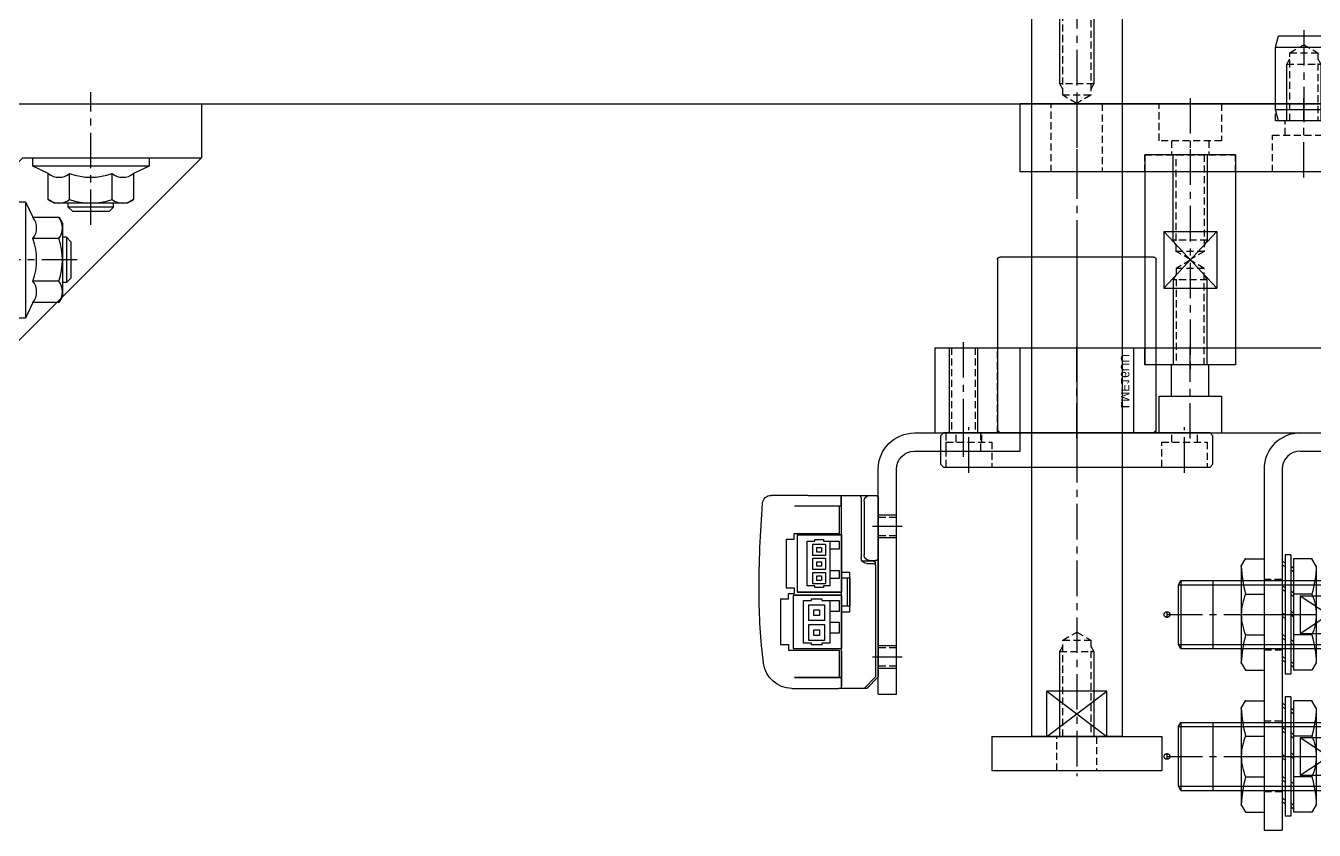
# Model space of a CAD drawing. Header units: inches. Extents: x 0 to 77285, y -118 to 40065.
# Drawn here: x 16862.8 to 17089.9, y 2460.8 to 2602.6 of the extents above; entities that cross this region are included whole.
import ezdxf
from ezdxf.enums import TextEntityAlignment as Align

# ---------------------------------------------------------------- set-up
doc = ezdxf.new("R2010")
doc.units = ezdxf.units.IN
doc.header["$LTSCALE"] = 5
doc.header["$MEASUREMENT"] = 0
doc.linetypes.add('CENTER', pattern=[2, 1.25, -0.25, 0.25, -0.25])
doc.linetypes.add('HIDDEN', pattern=[0.375, 0.25, -0.125])
for name, color, linetype in [('11', 1, 'CENTER'), ('22', 2, 'HIDDEN'), ('44', 4, 'Continuous'), ('55', 5, 'Continuous'), ('A', 8, 'Continuous'), ('BOM-T', 4, 'Continuous'), ('T', 3, 'Continuous'), ('Y', 60, 'Continuous')]:
    doc.layers.add(name, color=color, linetype=linetype)
doc.styles.get("Standard").update_dxf_attribs({"font": 'arial.ttf'})

# ---------------------------------------------------------------- blocks, each defined once
blk = doc.blocks.new('A$C674316cb')
blk.add_line((105.5, 170), (105.5, 5145))
blk = doc.blocks.new('A$Cb0f354e5')
for p, q in [((13, 37, 0), (-3, 37, 0)), ((-3, 37, 0), (-3, 0)), ((13, 37, 0), (13, 0)), ((0.34, 23.5, 0), (9.66, 23.5, 0)), ((0.34, 23.5, 0), (0.34, 13.5, 0)), ((9.66, 23.5, 0), (9.66, 13.5, 0)), ((0.34, 13.5, 0), (9.66, 13.5, 0)), ((13, 0), (-3, 0))]:
    blk.add_line(p, q)
at = {"layer": '11'}
blk.add_line((5, 38, 0), (5, -1), dxfattribs=at)
at = {"layer": '22'}
for p, q in [((2.54, 20, 0), (2.54, 37, 0)), ((7.46, 37, 0), (7.46, 20, 0)), ((8, 22, 0), (2, 22, 0)), ((5, 18.58, 0), (2.54, 20, 0)), ((7.46, 20, 0), (2.54, 20, 0)), ((5, 18.42, 0), (2.54, 17, 0)), ((7.46, 20, 0), (5, 18.58, 0)), ((7.46, 17, 0), (5, 18.42, 0)), ((2.54, 17, 0), (2.54, 0, 0)), ((7.46, 17, 0), (2.54, 17, 0)), ((7.46, 0, 0), (7.46, 17, 0)), ((8, 15, 0), (2, 15, 0))]:
    blk.add_line(p, q, dxfattribs=at)
at = {"layer": 'A'}
for p, q in [((9.66, 13.5, 0), (0.34, 23.5, 0)), ((0.34, 13.5, 0), (9.66, 23.5, 0))]:
    blk.add_line(p, q, dxfattribs=at)
at = {"layer": 'T'}
for p, q in [((2, 22, 0), (2, 37, 0)), ((8, 37, 0), (8, 22, 0)), ((2.54, 21.06, 0), (2, 22, 0)), ((8, 22, 0), (7.46, 21.06, 0)), ((2.54, 15.94, 0), (2, 15, 0)), ((8, 15, 0), (7.46, 15.94, 0)), ((2, 15, 0), (2, 0, 0)), ((8, 0, 0), (8, 15, 0))]:
    blk.add_line(p, q, dxfattribs=at)
blk = doc.blocks.new('A$Ccf0fb916')
for p, q in [((-24, 5.5), (-23.5, 6)), ((-24, 0.5), (-24, 5.5)), ((-23.5, 6), (23.5, 6)), ((23.5, 6), (24, 5.5)), ((24, 5.5), (24, 0.5)), ((-23.5, 0), (-24, 0.5)), ((23.5, 0), (-23.5, 0)), ((-13.5, 0), (-14, -0.5)), ((14, -0.5), (13.5, 0)), ((24, 0.5), (23.5, 0)), ((-14, -30.5), (-14, -0.5)), ((14, -0.5), (14, -30.5)), ((13.5, -31), (-13.5, -31))]:
    blk.add_line(p, q)
for centre, start, end in [((-13.5, -30.5), 180, 270), ((13.5, -30.5), 270, 360)]:
    blk.add_arc(centre, 0.5, start, end)
at = {"layer": '11'}
for p, q in [((-19, 7), (-19, -1)), ((0, -32), (0, 7)), ((19, 7), (19, -1))]:
    blk.add_line(p, q, dxfattribs=at)
at = {"layer": '22'}
for p, q in [((-23, 6), (-23, 1.6)), ((-15, 1.6), (-15, 6)), ((15, 6), (15, 1.6)), ((23, 1.6), (23, 6)), ((-23, 1.6), (-15, 1.6)), ((-21.25, 1.6), (-21.25, 0)), ((-16.75, 1.6), (-16.75, 0)), ((15, 1.6), (23, 1.6)), ((16.75, 1.6), (16.75, 0)), ((21.25, 1.6), (21.25, 0))]:
    blk.add_line(p, q, dxfattribs=at)
at = {"layer": 'BOM-T', "color": 4}
blk.add_text('LMF16UU', height=1.5, rotation=270, dxfattribs=at).set_placement((8.52, -4.36), align=Align.MIDDLE_LEFT)
blk = doc.blocks.new('A$C155e952e')
for p, q in [((-4, 18.31), (-3.24, 19.63)), ((-4, 18.31), (-4, 1.31)), ((-3.24, 19.63), (0, 19.63)), ((0, 19.63), (0, 0)), ((-3.24, 13.41), (0, 13.41)), ((-3.24, 6.22), (0, 6.22)), ((-4, 1.31), (-3.24, 0)), ((-3.24, 0), (0, 0))]:
    blk.add_line(p, q)
for centre, radius, start, end in [((17.82, 19.18), 21.84, 182.2649, 195.323), ((4.92, 9.81), 8.92, 156.1938, 179.9413), ((4.92, 9.82), 8.92, 180.0587, 203.8062), ((17.82, 0.45), 21.84, 164.677, 177.7351)]:
    blk.add_arc(centre, radius, start, end)
for p in [(-4, 18.31), (-4, 18.31), (-3.24, 19.63), (-4, 1.31)]:
    blk.add_point(p)
blk = doc.blocks.new('A$C8b6cfe8f')
for p, q in [((0, 9.4), (0.5, 9.1)), ((0, 9.4), (0, 8.76)), ((0.5, 10.5), (0.5, -10.5)), ((1.5, 10.5), (0.5, 10.5)), ((1.5, 10.5), (1.5, -10.5)), ((0, 8.76), (0.5, 8.46)), ((1.5, 8.51), (2, 8.22)), ((1.5, 7.87), (2, 7.58)), ((2, 8.22), (2, 7.58)), ((0, 5.09), (0, 4.45)), ((0, 5.09), (0.5, 4.79)), ((0, 4.45), (0.5, 4.15)), ((1.5, 4.2), (2, 3.91)), ((1.5, 3.56), (2, 3.27)), ((2, 3.91), (2, 3.27)), ((0, 0.32), (0, -0.32)), ((0, 0.32), (0.5, 0.03)), ((1.5, 0.61), (2, 0.32)), ((2, 0.32), (2, -0.32)), ((0, -0.32), (0.5, -0.61)), ((1.5, -0.03), (2, -0.32)), ((0, -3.53), (0, -4.17)), ((0, -3.53), (0.5, -3.83)), ((0, -4.17), (0.5, -4.47)), ((1.5, -4.41), (2, -4.71)), ((1.5, -5.05), (2, -5.35)), ((2, -4.71), (2, -5.35)), ((0, -7.37), (0, -8.01)), ((0, -7.37), (0.5, -7.67)), ((0, -8.01), (0.5, -8.31)), ((1.5, -8.25), (2, -8.55)), ((1.5, -8.89), (2, -9.19)), ((2, -8.55), (2, -9.19)), ((1.5, -10.5), (0.5, -10.5))]:
    blk.add_line(p, q)
blk = doc.blocks.new('A$Ce7fb24a1')
for p, q in [((2.9, 5.25), (3.33, 6)), ((2.9, -5.25), (2.9, 5.25)), ((3.33, 6), (34, 6)), ((3.33, 6), (3.33, -6)), ((34.4, 5.3), (34, 6)), ((34, 6), (34, 3.32)), ((34.4, 5.3), (34.4, -5.3)), ((34.4, 5), (34.9, 5)), ((34.4, 5), (38.9, 5)), ((34.9, 5), (34.9, -5)), ((34.9, 4.92), (36.9, 4.3)), ((24.4, 3.32), (34.4, 3.32)), ((24.4, 3.32), (24.4, -3.32)), ((36.9, 4.3), (36.9, -4.3)), ((36.9, 4.3), (39.4, 4.3)), ((39.4, -4.5), (39.4, 4.5)), ((39.4, 3.5), (39.9, 3.5)), ((39.4, 2.9), (39.9, 2.9)), ((39.9, -4.05), (39.9, 4.05)), ((40.7, -3.76), (40.7, 3.76)), ((40.7, 2.9), (41.2, 2.9)), ((41.2, -3.6), (41.2, 3.6)), ((42, -3.39), (42, 3.39)), ((42, 2.75), (42.5, 2.75)), ((42.5, -3.29), (42.5, 3.29)), ((43.3, -3.15), (43.3, 3.15)), ((43.8, -3.09), (43.8, 3.1)), ((44.6, -3.03), (44.6, 3.03)), ((44.6, 2.75), (45.1, 2.75)), ((45.1, 2.9), (45.9, 2.9)), ((45.1, 2.9), (45.1, -2.9)), ((45.9, 2.9), (45.9, -2.9)), ((46.4, 2.9), (47.6, 2.9)), ((46.4, 2.9), (46.4, -2.9)), ((48.1, -2.4), (48.1, 2.4)), ((42, 2.07), (42.5, 2.07)), ((44.6, 2.07), (45.1, 2.07)), ((48.1, 2), (65.2, 2)), ((42, -2.08), (42.5, -2.08)), ((44.6, -2.08), (45.1, -2.08)), ((48.1, -2), (65.2, -2)), ((24.4, -3.32), (34.4, -3.32)), ((34, -3.32), (34, -6)), ((36.9, -4.3), (34.9, -4.92)), ((36.9, -4.3), (39.4, -4.3)), ((39.4, -2.9), (39.9, -2.9)), ((39.4, -3.5), (39.9, -3.5)), ((40.7, -2.9), (41.2, -2.9)), ((42, -2.75), (42.5, -2.75)), ((44.6, -2.75), (45.1, -2.75)), ((45.1, -2.9), (45.9, -2.9)), ((46.4, -2.9), (47.6, -2.9)), ((3.33, -6), (2.9, -5.25)), ((3.33, -6), (34, -6)), ((34.4, -5.3), (34, -6)), ((34.4, -5), (38.9, -5))]:
    blk.add_line(p, q)
for centre, radius, start, end in [((38.9, 4.5), 0.5, 0, 90), ((45.27, 17.52), 14.5, 248.279, 251.645), ((45.27, 17.52), 14.5, 253.714, 256.982), ((45.27, 17.52), 14.5, 259.002, 262.207), ((45.27, 17.52), 14.5, 264.196, 267.367), ((47.6, 2.4), 0.5, 0, 90), ((43.55, 1.45), 0.25, 180, 270), ((43.55, 1.45), 0.25, 270, 0), ((46.15, 1.05), 0.25, 180, 0), ((65.2, 1), 1, 90, 270), ((65.2, -1), 1, 270, 90), ((43.55, -1.45), 0.25, 90, 180), ((43.55, -1.45), 0.25, 0, 90), ((46.15, -1.05), 0.25, 0, 180), ((38.9, -4.5), 0.5, 270, 0), ((45.27, -17.52), 14.5, 108.355, 111.721), ((45.27, -17.52), 14.5, 103.018, 106.286), ((45.27, -17.52), 14.5, 97.7934, 100.998), ((45.27, -17.52), 14.5, 92.6334, 95.8036), ((47.6, -2.4), 0.5, 270, 0)]:
    blk.add_arc(centre, radius, start, end)
at = {"layer": '11'}
for p, q in [((0.9, -0.5), (0.9, 0.5)), ((0.9, 0), (66.93, 0))]:
    blk.add_line(p, q, dxfattribs=at)
blk.add_circle((0.9, 0), 0.5, dxfattribs=at)
at = {"layer": 'A'}
for p, q in [((9, 6), (9, -6)), ((32.5, 6), (32.5, -6)), ((24.4, 3.32), (34.4, -3.32)), ((24.4, -3.32), (34.4, 3.32))]:
    blk.add_line(p, q, dxfattribs=at)
at = {"layer": 'T'}
for p, q in [((2.9, 5.25), (34.4, 5.25)), ((2.9, -5.25), (34.4, -5.25))]:
    blk.add_line(p, q, dxfattribs=at)
blk = doc.blocks.new('A$C6a460ffd')
for p, q in [((4.8, 51.5), (28.4, 51.5)), ((28.4, 51.5), (28.4, 48.3)), ((4.8, 48.3), (28.4, 48.3)), ((-1.6, 45.1), (-1.6, -18.5)), ((1.6, 45.1), (1.6, -18.5)), ((-1.6, -18.5), (1.6, -18.5))]:
    blk.add_line(p, q)
for radius in [6.4, 3.2]:
    blk.add_arc((4.8, 45.1), radius, 90, 180)
at = {"layer": '11'}
for p, q in [((18.4, 52.5), (18.4, 47.3)), ((-2.6, 19.5), (2.6, 19.5)), ((-2.6, -5.5), (2.6, -5.5))]:
    blk.add_line(p, q, dxfattribs=at)
at = {"layer": '22'}
for p, q in [((15.4, 48.3), (15.4, 51.5)), ((21.4, 51.5), (21.4, 48.3)), ((-1.6, 25.75), (1.6, 25.75)), ((1.6, 13.25), (-1.6, 13.25)), ((-1.6, 0.75), (1.6, 0.75)), ((1.6, -11.75), (-1.6, -11.75))]:
    blk.add_line(p, q, dxfattribs=at)
blk = doc.blocks.new('A$C35e5d4fbE')
for p, q in [((-2, 33.5), (-2, 2)), ((4.5, 34), (-1.5, 34)), ((0.5, 33), (0.5, 23.5)), ((1, 33.5), (1, 23)), ((10.32, 34), (1.5, 34)), ((4.5, 20.5), (4.5, 34)), ((4.5, 0), (4.5, 34)), ((4.6, 34), (4.6, 32.1)), ((4.6, 32.1), (12.73, 32.1)), ((4.6, 32.1), (12.73, 32.1)), ((4.8, 27.27), (4.8, 32.1)), ((10.32, 34), (16.89, 34)), ((12.8, 27.27), (4.8, 27.27)), ((12.8, 26.27), (12.8, 27.27)), ((4.5, 27.07), (12.3, 27.07)), ((4.5, 27.07), (4.5, 16.92)), ((12.1, 27.07), (4.7, 27.07)), ((7.65, 25.92), (4.9, 25.92)), ((4.9, 25.92), (4.9, 24.52)), ((6.5, 18.07), (6.5, 25.92)), ((9.5, 25.42), (7.3, 25.42)), ((7.3, 25.42), (7.3, 23.42)), ((9.15, 26.22), (7.65, 26.22)), ((7.65, 26.22), (7.65, 25.92)), ((9.15, 25.92), (9.15, 26.22)), ((10.5, 25.92), (9.15, 25.92)), ((9.5, 23.42), (9.5, 25.42)), ((10.5, 18.07), (10.5, 25.92)), ((12.3, 27.07), (12.3, 16.92)), ((14.2, 26.27), (12.8, 26.27)), ((14.2, 26.27), (14.2, 17.7)), ((4.9, 24.52), (6.5, 24.52)), ((7.3, 23.42), (9.5, 23.42)), ((9.5, 22.92), (7.3, 22.92)), ((7.3, 22.92), (7.3, 20.92)), ((8.8, 24.82), (8, 24.82)), ((8, 24.82), (8, 24.02)), ((8, 24.02), (8.8, 24.02)), ((8.8, 24.02), (8.8, 24.82)), ((9.5, 20.92), (9.5, 22.92)), ((-0.5, 22.5), (-1.5, 22.5)), ((-1.5, 21.7), (-1.5, 22.1)), ((-1.5, 21.7), (-1.5, 2)), ((-1.2, 22.4), (0.8, 22.4)), ((0, 22), (-1.2, 22)), ((3, 13.5), (3, 20.5)), ((4.5, 20.5), (3, 20.5)), ((6.5, 20.77), (4.9, 20.77)), ((4.9, 20.77), (4.9, 19.37)), ((7.3, 20.92), (9.5, 20.92)), ((8.8, 22.32), (8, 22.32)), ((8, 22.32), (8, 21.52)), ((8, 21.52), (8.8, 21.52)), ((8.8, 21.52), (8.8, 22.32)), ((3, 19.5), (3, 14.5)), ((4.5, 19.5), (3, 19.5)), ((3.5, 19.5), (3.5, 14.5)), ((4.9, 19.37), (6.5, 19.37)), ((9.5, 20.42), (7.3, 20.42)), ((7.3, 20.42), (7.3, 18.42)), ((7.3, 18.42), (9.5, 18.42)), ((8.8, 19.82), (8, 19.82)), ((8, 19.82), (8, 19.02)), ((8, 19.02), (8.8, 19.02)), ((8.8, 19.02), (8.8, 19.82)), ((9.5, 18.42), (9.5, 20.42)), ((12.3, 16.92), (4.5, 16.92)), ((4.5, 16.43), (13, 16.43)), ((4.5, 16.43), (4.5, 7.03)), ((4.7, 16.92), (12.1, 16.92)), ((12.8, 16.43), (4.7, 16.43)), ((6.5, 18.07), (7.65, 18.07)), ((7.65, 18.07), (7.65, 17.77)), ((7.65, 17.77), (9.15, 17.77)), ((9.15, 17.77), (9.15, 18.07)), ((9.15, 18.07), (10.5, 18.07)), ((14.2, 17.7), (12.8, 17.7)), ((12.8, 17.7), (12.8, 16.7)), ((13.8, 16.7), (12.8, 16.7)), ((13, 16.43), (13, 7.03)), ((13.8, 15.75), (13.8, 16.7)), ((3, 14.5), (4.5, 14.5)), ((4.5, 14.71), (4.5, 14.71)), ((7.95, 15.48), (4.9, 15.48)), ((4.9, 15.48), (4.9, 13.53)), ((6.5, 7.98), (6.5, 15.48)), ((10.25, 14.73), (7.45, 14.73)), ((7.45, 14.73), (7.45, 11.93)), ((9.75, 15.78), (7.95, 15.78)), ((7.95, 15.78), (7.95, 15.48)), ((9.35, 13.83), (8.35, 13.83)), ((8.35, 13.83), (8.35, 12.83)), ((9.35, 12.83), (9.35, 13.83)), ((9.75, 15.48), (9.75, 15.78)), ((11.2, 15.48), (9.75, 15.48)), ((10.25, 11.93), (10.25, 14.73)), ((11.2, 7.98), (11.2, 15.48)), ((15, 15.75), (13.8, 15.75)), ((15.2, 15.75), (13.8, 15.75)), ((15.2, 15.75), (15.2, 7.75)), ((4.5, 13.5), (3, 13.5)), ((4.5, 0), (4.5, 13.5)), ((4.9, 13.53), (6.5, 13.53)), ((6.5, 11.68), (4.9, 11.68)), ((4.9, 11.68), (4.9, 9.73)), ((7.45, 11.93), (10.25, 11.93)), ((8.35, 12.83), (9.35, 12.83)), ((4.9, 9.73), (6.5, 9.73)), ((10.25, 11.23), (7.45, 11.23)), ((7.45, 11.23), (7.45, 8.43)), ((9.35, 10.33), (8.35, 10.33)), ((8.35, 10.33), (8.35, 9.33)), ((8.35, 9.33), (9.35, 9.33)), ((9.35, 9.33), (9.35, 10.33)), ((10.25, 8.43), (10.25, 11.23)), ((13, 7.03), (4.5, 7.03)), ((6.5, 7.98), (7.95, 7.98)), ((7.45, 8.43), (10.25, 8.43)), ((7.95, 7.98), (7.95, 7.68)), ((7.95, 7.68), (9.75, 7.68)), ((9.75, 7.68), (9.75, 7.98)), ((9.75, 7.98), (11.2, 7.98)), ((15.2, 7.75), (13.8, 7.75)), ((13.8, 7.75), (13.8, 6.75)), ((4.5, 6.56), (4.5, 0.36)), ((4.8, 1.9), (4.8, 6.75)), ((13.8, 6.75), (4.8, 6.75)), ((0, 0), (-2, 2)), ((-1.5, 2), (0.5, 0)), ((0, 0), (4.5, 0)), ((4.5, 1.9), (12.73, 1.9)), ((4.8, 1.9), (4.5, 1.9)), ((12.73, 1.9), (4.8, 1.9)), ((0.5, 0), (5, 0)), ((13.24, 0), (5, 0))]:
    blk.add_line(p, q)
for centre, radius, start, end in [((-1.5, 33.5), 0.5, 90, 180), ((-0.5, 33), 1, 0, 90), ((1.5, 33.5), 0.5, 90, 180), ((16.89, 32.5), 1.5, 4.4785, 90), ((-181, 17), 200, 0, 4.4785), ((-1.5, 23), 0.5, 180, 270), ((-0.5, 23.5), 1, 270, 0), ((0, 23), 1, 270, 0), ((-1.2, 22.1), 0.3, 90, 180), ((-1.2, 21.7), 0.3, 90, 180), ((-81, 17), 100, 352.7433, 0), ((13.24, 5), 5, 270, 352.7433)]:
    blk.add_arc(centre, radius, start, end)
blk = doc.blocks.new('A$Cdbf0f8cdE')
for p, q in [((18.6, 0), (0, 0)), ((0, -3.2), (0, 0)), ((18.6, -3.2), (0, -3.2)), ((21.8, -46), (21.8, -6.4)), ((25, -46), (25, -6.4)), ((25, -46), (21.8, -46))]:
    blk.add_line(p, q)
for radius in [6.4, 3.2]:
    blk.add_arc((18.6, -6.4), radius, 0, 90)
at = {"layer": '11'}
for p, q in [((10, 1), (10, -4.2)), ((20.8, -16.5), (26, -16.5)), ((20.8, -39.5), (26, -39.5))]:
    blk.add_line(p, q, dxfattribs=at)
at = {"layer": '22'}
for p, q in [((7, 0), (7, -3.2)), ((13, -3.2), (13, 0)), ((21.8, -14.88), (25, -14.88)), ((21.8, -18.12), (25, -18.12)), ((21.8, -37.88), (25, -37.88)), ((21.8, -41.12), (25, -41.12))]:
    blk.add_line(p, q, dxfattribs=at)
at = {"layer": 'T'}
for p, q in [((21.8, -14.5), (25, -14.5)), ((21.8, -18.5), (25, -18.5)), ((21.8, -37.5), (25, -37.5)), ((21.8, -41.5), (25, -41.5))]:
    blk.add_line(p, q, dxfattribs=at)
blk = doc.blocks.new('A$C9ce8eb0b')
for p, q in [((112.5, 0, 0), (-112.5, 0, 0)), ((-112.5, -12, 0), (-112.5, 0, 0)), ((112.5, -12, 0), (112.5, 0, 0)), ((112.5, -12, 0), (-112.5, -12, 0))]:
    blk.add_line(p, q)
at = {"layer": '11'}
for p, q in [((-102.5, 1, 0), (-102.5, -13, 0)), ((-82.5, 1, 0), (-82.5, -13, 0)), ((-62.5, -13, 0), (-62.5, 1, 0)), ((0, 1), (0, -13)), ((62.5, -13, -4258.9), (62.5, 1, -4258.9)), ((82.5, 1, -4258.9), (82.5, -13, -4258.9)), ((102.5, 1, -4258.9), (102.5, -13, -4258.9))]:
    blk.add_line(p, q, dxfattribs=at)
at = {"layer": '22'}
for p, q in [((-107, -12, 0), (-107, 0, 0)), ((-98, 0, 0), (-98, -12, 0)), ((-88, -6.5, 0), (-88, 0, 0)), ((-77, 0, 0), (-77, -6.5, 0)), ((-67.5, -3, 0), (-67.5, 0, 0)), ((-57.5, -3, 0), (-57.5, 0, 0)), ((-4.5, -12), (-4.5, 0)), ((4.5, 0), (4.5, -12)), ((57.5, -3, -4258.9), (57.5, 0, -4258.9)), ((67.5, -3, -4258.9), (67.5, 0, -4258.9)), ((77, 0, -4258.9), (77, -6.5, -4258.9)), ((88, -6.5, -4258.9), (88, 0, -4258.9)), ((98, -12, -4258.9), (98, 0, -4258.9)), ((107, 0, -4258.9), (107, -12, -4258.9)), ((-57.5, -3, 0), (-67.5, -3, 0)), ((-65.8, -5.5, 0), (-65.8, -3, 0)), ((-59.2, -5.5, 0), (-59.2, -3, 0)), ((57.5, -3, -4258.9), (67.5, -3, -4258.9)), ((59.2, -5.5, -4258.9), (59.2, -3, -4258.9)), ((65.8, -5.5, -4258.9), (65.8, -3, -4258.9)), ((-77, -6.5, 0), (-88, -6.5, 0)), ((-85.8, -6.5, 0), (-85.8, -9, 0)), ((-79.2, -6.5, 0), (-79.2, -9, 0)), ((-68, -12, 0), (-68, -5.5, 0)), ((-68, -5.5, 0), (-57, -5.5, 0)), ((-57, -5.5, 0), (-57, -12, 0)), ((68, -5.5, -4258.9), (57, -5.5, -4258.9)), ((57, -5.5, -4258.9), (57, -12, -4258.9)), ((68, -12, -4258.9), (68, -5.5, -4258.9)), ((77, -6.5, -4258.9), (88, -6.5, -4258.9)), ((79.2, -6.5, -4258.9), (79.2, -9, -4258.9)), ((85.8, -6.5, -4258.9), (85.8, -9, -4258.9)), ((-90.5, -12, 0), (-90.5, -9, 0)), ((-90.5, -9, 0), (-74.5, -9, 0)), ((-74.5, -12, 0), (-74.5, -9, 0)), ((90.5, -9, -4258.9), (74.5, -9, -4258.9)), ((74.5, -9, -4258.9), (74.5, -12, -4258.9)), ((90.5, -12, -4258.9), (90.5, -9, -4258.9))]:
    blk.add_line(p, q, dxfattribs=at)
blk = doc.blocks.new('A$C4d0584aa')
for p, q in [((-15, 12), (-15, -3)), ((-15, 12), (240, 12)), ((-15, -3), (240, -3))]:
    blk.add_line(p, q)
at = {"layer": '11'}
for p, q in [((-10, 13), (-10, -4)), ((10, -4, 0), (10, 13, 0))]:
    blk.add_line(p, q, dxfattribs=at)
at = {"layer": '22'}
for p, q in [((-12.07, 12), (-12.07, -3)), ((-7.93, 12), (-7.93, -3)), ((-4, -3, 0), (-4, 12, 0)), ((24, -3, 0), (24, 12, 0))]:
    blk.add_line(p, q, dxfattribs=at)
at = {"layer": 'T'}
for p, q in [((-12.5, 12), (-12.5, -3)), ((-7.5, 12), (-7.5, -3))]:
    blk.add_line(p, q, dxfattribs=at)
blk = doc.blocks.new('A$C448e6869')
for p, q in [((0, 0), (0, -15)), ((0, 0), (255, 0)), ((15, -15), (15, 0)), ((35, 0), (35, -15)), ((37, -3, -4258.9), (37, 0, -4258.9)), ((53, 0, -4258.9), (53, -3, -4258.9)), ((53, -3, -4258.9), (37, -3, -4258.9)), ((41.7, -8.5, -4258.9), (41.7, -3, -4258.9)), ((48.3, -8.5, -4258.9), (48.3, -3, -4258.9)), ((39.5, -15, -4258.9), (39.5, -8.5, -4258.9)), ((39.5, -8.5, -4258.9), (50.5, -8.5, -4258.9)), ((50.5, -8.5, -4258.9), (50.5, -15, -4258.9)), ((0, -15), (255, -15))]:
    blk.add_line(p, q)
at = {"layer": '11'}
for p, q in [((25, 1), (25, -16)), ((45, -16, -4258.9), (45, 1, -4258.9))]:
    blk.add_line(p, q, dxfattribs=at)
blk = doc.blocks.new('A$C38c03a7b')
for p, q in [((-5, 13), (-4.46, 15)), ((-4.46, 15), (4.46, 15)), ((4.46, 15), (5, 13)), ((-5, 2), (-5, 13)), ((-5, 13), (5, 13)), ((5, 13), (5, 2)), ((-4.46, 0), (-5, 2)), ((-5, 2), (5, 2)), ((4.46, 0), (-4.46, 0)), ((5, 2), (4.46, 0))]:
    blk.add_line(p, q)
at = {"layer": '11'}
blk.add_line((0, 16), (0, -1), dxfattribs=at)
at = {"layer": '22'}
for p, q in [((-2.46, 12), (0, 13.42)), ((-2.46, 0), (-2.46, 12)), ((-2.46, 12), (2.46, 12)), ((0, 13.42), (2.46, 12)), ((2.46, 12), (2.46, 0)), ((-3, 10), (3, 10))]:
    blk.add_line(p, q, dxfattribs=at)
at = {"layer": 'T'}
for p, q in [((-3, 10), (-2.46, 10.94)), ((-3, 0), (-3, 10)), ((2.46, 10.94), (3, 10)), ((3, 10), (3, 0))]:
    blk.add_line(p, q, dxfattribs=at)
at = {"layer": 'BOM-T', "color": 4}
blk.add_text('%%C10-15L(M6 TAP)', height=0.6, rotation=270, dxfattribs=at).set_placement((3.84, 11.22), align=Align.MIDDLE_LEFT)
blk = doc.blocks.new('A$C7902142c')
for name, p in [('A$C9ce8eb0b', (0, 0, 0)), ('A$Cb0f354e5', (-87.5, -46, 0)), ('A$C4d0584aa', (-112.5, -55, 0)), ('A$C448e6869', (-127.5, -43, 0))]:
    blk.add_blockref(name, p)
at = {"layer": '44'}
blk.add_blockref('A$C38c03a7b', (-62.5, -3, 0), dxfattribs=at)
at = {"layer": '44', "xscale": -1, "rotation": 180}
blk.add_blockref('A$Ccf0fb916', (-102.5, -58, 0), dxfattribs=at)
at = {"layer": '55', "xscale": -1}
for name, p in [('A$C35e5d4fbE', (-139.5, -103, 0)), ('A$C155e952e', (-64.3, -99.81, 0)), ('A$C155e952e', (-64.3, -124.81, 0))]:
    blk.add_blockref(name, p, dxfattribs=at)
at = {"layer": '55'}
for name, p in [('A$C155e952e', (-69.5, -99.81, 0)), ('A$C8b6cfe8f', (-66.3, -90, 0)), ('A$Ce7fb24a1', (-87.5, -90, 0)), ('A$C155e952e', (-69.5, -124.81, 0)), ('A$C8b6cfe8f', (-66.3, -115, 0)), ('A$Ce7fb24a1', (-87.5, -115, 0))]:
    blk.add_blockref(name, p, dxfattribs=at)
at = {"layer": 'Y', "xscale": -1}
blk.add_blockref('A$Cdbf0f8cdE', (-112.5, -58, 0), dxfattribs=at)
at = {"layer": 'Y'}
blk.add_blockref('A$C6a460ffd', (-67.9, -109.5, 0), dxfattribs=at)
blk = doc.blocks.new('A$C362a6d6b')
for p, q in [((-15, 0), (15, 0)), ((-15, 0), (-15, -6)), ((15, 0), (15, -6)), ((-15, -6), (15, -6))]:
    blk.add_line(p, q)
at = {"layer": '11'}
blk.add_line((0, 1), (0, -7), dxfattribs=at)
at = {"layer": '22'}
for p, q in [((-3.5, -6), (-3.5, 0)), ((3.5, 0), (3.5, -6))]:
    blk.add_line(p, q, dxfattribs=at)
blk = doc.blocks.new('A$Cec0c863b')
for p, q in [((8, 0), (-8, 0)), ((-8, 0), (-8, -130)), ((8, 0), (8, -130)), ((5.29, -122), (-5.29, -122)), ((-5.29, -130), (-5.29, -122)), ((5.29, -130), (5.29, -122)), ((8, -130), (-8, -130))]:
    blk.add_line(p, q)
at = {"layer": '11'}
blk.add_line((0, 1), (0, -131), dxfattribs=at)
at = {"layer": '22'}
for p, q in [((-2.46, -17), (-2.46, 0)), ((2.46, 0), (2.46, -17)), ((3, -15), (-3, -15)), ((0, -18.42), (-2.46, -17)), ((2.46, -17), (-2.46, -17)), ((2.46, -17), (0, -18.42)), ((-2.46, -113), (0, -111.58)), ((-2.46, -130), (-2.46, -113)), ((-2.46, -113), (2.46, -113)), ((0, -111.58), (2.46, -113)), ((2.46, -113), (2.46, -130)), ((-3, -115), (3, -115))]:
    blk.add_line(p, q, dxfattribs=at)
at = {"layer": 'A'}
for p, q in [((-5.29, -122), (5.29, -130)), ((-5.29, -130), (5.29, -122))]:
    blk.add_line(p, q, dxfattribs=at)
at = {"layer": 'T'}
for p, q in [((-3, -15), (-3, 0)), ((3, 0), (3, -15)), ((-2.46, -15.94), (-3, -15)), ((3, -15), (2.46, -15.94)), ((-3, -115), (-2.46, -114.06)), ((-3, -130), (-3, -115)), ((2.46, -114.06), (3, -115)), ((3, -115), (3, -130))]:
    blk.add_line(p, q, dxfattribs=at)
blk = doc.blocks.new('A$C0d65e141')
for name, p in [('A$Cec0c863b', (-102.5, 53)), ('A$C362a6d6b', (-102.5, -77))]:
    blk.add_blockref(name, p)
blk = doc.blocks.new('A$C4ccd2fab')
for name, p in [('A$C0d65e141', (0, -34.5)), ('A$C7902142c', (0, 0, 0))]:
    blk.add_blockref(name, p)
blk = doc.blocks.new('af!@$!2^^&&@$aD읾ㅇㄹA$C5BB358B1')
for p, q in [((1.74, 42), (43.74, 42)), ((1.74, 42), (1.74, 0)), ((43.74, 42), (43.74, 32.5)), ((12.24, 32.5), (11.24, 31.5)), ((43.74, 32.5), (11.24, 0)), ((12.24, 32.5), (43.74, 32.5)), ((13.99, 32.5), (34.49, 32.5)), ((13.99, 31), (13.99, 32.5)), ((34.49, 32.5), (34.49, 31)), ((11.24, 31.5), (11.24, 0)), ((34.49, 31), (13.99, 31)), ((16.73, 29.7), (13.99, 31)), ((16.73, 25.11), (16.73, 29.7)), ((20.48, 25.14), (20.48, 29.7)), ((27.99, 25.14), (27.99, 29.7)), ((34.49, 31), (31.74, 29.7)), ((31.74, 29.7), (31.74, 25.11)), ((17.79, 24.5), (16.73, 25.11)), ((31.74, 25.11), (30.68, 24.5)), ((11.24, 24.75), (12.74, 24.75)), ((11.24, 4.04), (11.24, 24.54)), ((12.74, 24.75), (12.74, 4.25)), ((12.74, 24.75), (14.04, 22.01)), ((30.68, 24.5), (17.79, 24.5)), ((20.24, 23.8), (20.24, 24.5)), ((28.24, 23.8), (20.24, 23.8)), ((21.04, 23), (20.24, 23.8)), ((27.44, 23), (21.04, 23)), ((27.44, 23), (28.24, 23.8)), ((28.24, 23.8), (28.24, 24.5)), ((14.04, 22.01), (18.63, 22.01)), ((18.63, 22.01), (19.24, 20.94)), ((19.24, 20.94), (19.24, 8.06)), ((18.59, 18.25), (14.04, 18.25)), ((19.94, 18.5), (19.24, 18.5)), ((19.94, 18.5), (19.94, 10.5)), ((20.74, 17.7), (19.94, 18.5)), ((20.74, 17.7), (20.74, 11.3)), ((18.59, 10.75), (14.04, 10.75)), ((19.94, 10.5), (19.24, 10.5)), ((20.74, 11.3), (19.94, 10.5)), ((14.04, 6.99), (12.74, 4.25)), ((18.63, 6.99), (14.04, 6.99)), ((19.24, 8.06), (18.63, 6.99)), ((12.74, 4.25), (11.24, 4.25)), ((1.74, 0), (11.24, 0))]:
    blk.add_line(p, q)
for centre, radius, start, end in [((18.61, 32.11), 3.06, 232.1211, 307.8789), ((24.24, 40.32), 11.26, 250.5288, 289.4712), ((29.87, 32.11), 3.06, 232.1211, 307.8789), ((18.61, 27.56), 3.06, 232.1211, 307.8789), ((24.24, 35.76), 11.26, 250.5288, 289.4712), ((29.87, 27.56), 3.06, 232.1211, 307.8789), ((11.62, 20.13), 3.06, 322.1211, 37.8789), ((16.18, 20.13), 3.06, 322.1211, 37.8789), ((3.42, 14.5), 11.26, 340.5288, 19.4712), ((7.98, 14.5), 11.26, 340.5288, 19.4712), ((11.62, 8.87), 3.06, 322.1211, 37.8789), ((16.18, 8.87), 3.06, 322.1211, 37.8789)]:
    blk.add_arc(centre, radius, start, end)
at = {"layer": '11'}
for p, q in [((24.24, 20.66), (24.24, 44.03)), ((21.83, 14.5), (0, 14.5))]:
    blk.add_line(p, q, dxfattribs=at)
blk = doc.blocks.new('A$C6ee4aba0')
at = {"layer": '44', "extrusion": (0, 0, -1), "xscale": -1, "zscale": -1}
blk.add_blockref('af!@$!2^^&&@$aD읾ㅇㄹA$C5BB358B1', (-43.26, -42), dxfattribs=at)

msp = doc.modelspace()

# ---------------------------------------------------------------- block references
at = {"rotation": 270}
msp.add_blockref('A$C674316cb', (16541.76552788, 2694.33538786), dxfattribs=at)
for name, p in [('A$C4ccd2fab', (17150.54826047, 2588.83538786, 0)), ('A$C6ee4aba0', (16806.76552788, 2588.83538786))]:
    msp.add_blockref(name, p)

doc.saveas('drawing.dxf')
